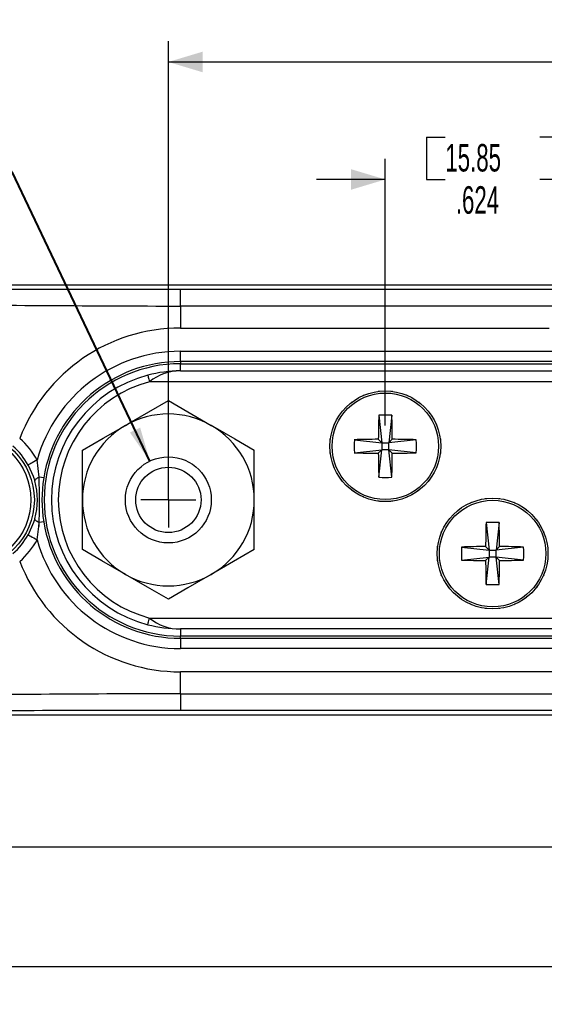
# Model space of a CAD drawing. Header units: inches. Extents: x 0.2 to 16.8, y 0.2 to 10.8.
# Drawn here: x 3.205 to 4.73, y 5.651 to 8.528 of the extents above; entities that cross this region are included whole.
import ezdxf

# ---------------------------------------------------------------- set-up
doc = ezdxf.new("R2010")
doc.units = ezdxf.units.IN
doc.header["$MEASUREMENT"] = 0
doc.styles.add('SLDTEXTSTYLE0', font='TXT', dxfattribs={"width": 0.605})
doc.dimstyles.new('SLDDIMSTYLE0', dxfattribs={"dimtxt": 0.08, "dimasz": 0.1, "dimexe": 0, "dimexo": 0.0625, "dimgap": 0.02, "dimtad": 0, "dimtih": 1, "dimtoh": 1, "dimdec": 3, "dimzin": 12, "dimdsep": 46, "dimtxsty": 'SLDTEXTSTYLE0', "dimsah": 1, "dimcen": 0.09, "dimadec": 0, "dimazin": 0, "dimtfac": 1, "dimtdec": 3, "dimtofl": 0, "dimtmove": 0, "dimatfit": 3, "dimfxl": 1, "dimtolj": 1, "dimtzin": 12, "dimarcsym": 0})
doc.dimstyles.new('SLDDIMSTYLE2', dxfattribs={"dimtxt": 0.08, "dimasz": 0.1, "dimexe": 0, "dimexo": 0.0625, "dimgap": 0.02, "dimtad": 0, "dimtih": 1, "dimtoh": 1, "dimdec": 3, "dimzin": 4, "dimdsep": 46, "dimtxsty": 'SLDTEXTSTYLE0', "dimsah": 1, "dimcen": 0.09, "dimadec": 0, "dimazin": 0, "dimtfac": 1, "dimtdec": 3, "dimtofl": 0, "dimtmove": 0, "dimatfit": 3, "dimfxl": 1, "dimtolj": 1, "dimtzin": 12, "dimarcsym": 0})
doc.dimstyles.new('SLDDIMSTYLE3', dxfattribs={"dimtxt": 0.08, "dimasz": 0.1, "dimexe": 0, "dimexo": 0.0625, "dimgap": 0.02, "dimtad": 0, "dimtih": 1, "dimtoh": 1, "dimdec": 3, "dimzin": 12, "dimdsep": 46, "dimtxsty": 'SLDTEXTSTYLE0', "dimsah": 1, "dimcen": 0.09, "dimadec": 0, "dimazin": 0, "dimtfac": 1, "dimtdec": 3, "dimtofl": 0, "dimtmove": 0, "dimatfit": 3, "dimfxl": 1, "dimtolj": 1, "dimtzin": 12, "dimarcsym": 0})
doc.dimstyles.new('SLDDIMSTYLE4', dxfattribs={"dimtxt": 0.1, "dimasz": 0.1, "dimexe": 0, "dimexo": 0.0625, "dimgap": 0.025, "dimtad": 0, "dimtih": 1, "dimtoh": 1, "dimdec": 0, "dimzin": 0, "dimdsep": 46, "dimtxsty": 'Standard', "dimsah": 1, "dimcen": 0.09, "dimadec": 0, "dimazin": 0, "dimtfac": 1, "dimtdec": 0, "dimtofl": 0, "dimtmove": 0, "dimatfit": 3, "dimfxl": 1, "dimtolj": 1, "dimtzin": 0, "dimarcsym": 0})

# ---------------------------------------------------------------- blocks, each defined once
blk = doc.blocks.new('*D8')
at = {"color": 7, "linetype": 'Continuous', "lineweight": 0}
for p, q in [((2.7342, 7.072), (2.7342, 5.7153)), ((8.6092, 7.072), (8.6092, 5.7153)), ((5.4487, 5.898), (5.4487, 5.7753)), ((5.4487, 5.898), (5.5037, 5.898)), ((5.8946, 5.898), (5.8397, 5.898)), ((5.8946, 5.898), (5.8946, 5.7753)), ((2.7342, 5.7753), (5.3496, 5.7753)), ((5.4487, 5.7753), (5.5037, 5.7753)), ((5.8946, 5.7753), (5.8397, 5.7753)), ((8.6092, 5.7753), (5.9937, 5.7753))]:
    blk.add_line(p, q, dxfattribs=at)
for points in [[(2.7342, 5.7753), (2.8342, 5.7453), (2.8342, 5.8053)], [(8.6092, 5.7753), (8.5092, 5.8053), (8.5092, 5.7453)]]:
    blk.add_solid(points, dxfattribs=at)
at = {"color": 7, "linetype": 'Continuous', "lineweight": 0, "char_height": 0.08, "attachment_point": 1, "style": 'SLDTEXTSTYLE0'}
for s, insert in [('{149.23}', (5.5037, 5.8784)), ('{5.875}', (5.5342, 5.7557))]:
    blk.add_mtext(s, dxfattribs=dict(at, insert=insert))
blk = doc.blocks.new('*D9')
at = {"color": 7, "linetype": 'Continuous', "lineweight": 0}
for p, q in [((3.0467, 7.072), (3.0467, 6.0626)), ((8.2967, 6.8846), (8.2967, 6.0626)), ((5.4487, 6.2453), (5.4487, 6.1226)), ((5.4487, 6.2453), (5.5037, 6.2453)), ((5.8946, 6.2453), (5.8397, 6.2453)), ((5.8946, 6.2453), (5.8946, 6.1226)), ((3.0467, 6.1226), (5.3496, 6.1226)), ((5.4487, 6.1226), (5.5037, 6.1226)), ((5.8946, 6.1226), (5.8397, 6.1226)), ((8.2967, 6.1226), (5.9937, 6.1226))]:
    blk.add_line(p, q, dxfattribs=at)
for points in [[(3.0467, 6.1226), (3.1467, 6.0926), (3.1467, 6.1526)], [(8.2967, 6.1226), (8.1967, 6.1526), (8.1967, 6.0926)]]:
    blk.add_solid(points, dxfattribs=at)
at = {"color": 7, "linetype": 'Continuous', "lineweight": 0, "char_height": 0.08, "attachment_point": 1, "style": 'SLDTEXTSTYLE0'}
for s, insert in [('{133.35}', (5.5037, 6.2257)), ('{5.250}', (5.5342, 6.103))]:
    blk.add_mtext(s, dxfattribs=dict(at, insert=insert))
blk = doc.blocks.new('*D10')
at = {"color": 7, "linetype": 'Continuous', "lineweight": 0}
for p, q in [((5.4487, 8.5285), (5.4487, 8.4058)), ((5.4487, 8.5285), (5.5037, 8.5285)), ((5.8946, 8.5285), (5.8397, 8.5285)), ((5.8946, 8.5285), (5.8946, 8.4058)), ((3.6367, 7.192), (3.6367, 8.4658)), ((7.7067, 7.192), (7.7067, 8.4658)), ((3.6367, 8.4058), (5.3496, 8.4058)), ((5.4487, 8.4058), (5.5037, 8.4058)), ((5.8946, 8.4058), (5.8397, 8.4058)), ((7.7067, 8.4058), (5.9937, 8.4058))]:
    blk.add_line(p, q, dxfattribs=at)
for points in [[(3.6367, 8.4058), (3.7367, 8.3758), (3.7367, 8.4358)], [(7.7067, 8.4058), (7.6067, 8.4358), (7.6067, 8.3758)]]:
    blk.add_solid(points, dxfattribs=at)
at = {"color": 7, "linetype": 'Continuous', "lineweight": 0, "char_height": 0.08, "attachment_point": 1, "style": 'SLDTEXTSTYLE0'}
for s, insert in [('{103.38}', (5.5037, 8.5089)), ('{4.070}', (5.5342, 8.3862))]:
    blk.add_mtext(s, dxfattribs=dict(at, insert=insert))
blk = doc.blocks.new('*D11')
at = {"color": 7, "linetype": 'Continuous', "lineweight": 0}
for p, q in [((4.3873, 8.1867), (4.3873, 8.064)), ((4.3873, 8.1867), (4.4422, 8.1867)), ((4.7721, 8.1867), (4.7171, 8.1867)), ((4.7721, 8.1867), (4.7721, 8.064)), ((4.2677, 7.348), (4.2677, 8.124)), ((4.8917, 7.348), (4.8917, 8.124)), ((4.2677, 8.064), (4.0677, 8.064)), ((4.3873, 8.064), (4.4422, 8.064)), ((4.7721, 8.064), (4.7171, 8.064)), ((4.8917, 8.064), (5.0917, 8.064))]:
    blk.add_line(p, q, dxfattribs=at)
for points in [[(4.2677, 8.064), (4.1677, 8.094), (4.1677, 8.034)], [(4.8917, 8.064), (4.9917, 8.034), (4.9917, 8.094)]]:
    blk.add_solid(points, dxfattribs=at)
at = {"color": 7, "linetype": 'Continuous', "lineweight": 0, "char_height": 0.08, "attachment_point": 1, "style": 'SLDTEXTSTYLE0'}
for s, insert in [('{15.85}', (4.4422, 8.1672)), ('{.624}', (4.4727, 8.0444))]:
    blk.add_mtext(s, dxfattribs=dict(at, insert=insert))
blk = doc.blocks.new('SW_CENTERMARKSYMBOL_1')
at = {"color": 7, "linetype": 'Continuous', "lineweight": 0}
for q in [(0, 0.08), (-0.08, 0), (0, -0.08), (0.08, 0)]:
    blk.add_line((0, 0), q, dxfattribs=at)

msp = doc.modelspace()

# ---------------------------------------------------------------- linework, layer by layer
at = {"color": 7, "linetype": 'Continuous', "lineweight": 15}
for p, q in [((8.4362, 7.757), (2.9072, 7.757)), ((3.6717, 7.507), (7.6717, 7.507)), ((4.2032, 7.4355), (4.206, 7.4372)), ((4.2062, 7.4368), (4.206, 7.4372)), ((4.2464, 7.448), (4.2464, 7.4476)), ((4.2464, 7.448), (4.2497, 7.448)), ((4.2856, 7.448), (4.2889, 7.448)), ((4.2889, 7.4476), (4.2889, 7.448)), ((4.3293, 7.4372), (4.3291, 7.4368)), ((4.3293, 7.4372), (4.3321, 7.4355)), ((3.6367, 7.4207), (3.7617, 7.3485)), ((4.1693, 7.416), (4.1721, 7.4176)), ((4.1693, 7.416), (4.1695, 7.4156)), ((4.3632, 7.4176), (4.366, 7.416)), ((4.3658, 7.4156), (4.366, 7.416)), ((4.1381, 7.3835), (4.1397, 7.3864)), ((4.1401, 7.3862), (4.1397, 7.3864)), ((4.2486, 7.3781), (4.2574, 7.2983)), ((4.2867, 7.3781), (4.2779, 7.2983)), ((4.3956, 7.3864), (4.3953, 7.3862)), ((4.3956, 7.3864), (4.3973, 7.3835)), ((4.1185, 7.3496), (4.1201, 7.3525)), ((4.1185, 7.3496), (4.1188, 7.3494)), ((4.4152, 7.3525), (4.4168, 7.3496)), ((4.4165, 7.3494), (4.4168, 7.3496)), ((4.1077, 7.3059), (4.1077, 7.3092)), ((4.1081, 7.3092), (4.1077, 7.3092)), ((4.1776, 7.307), (4.2574, 7.2983)), ((4.2574, 7.2983), (4.2473, 7.3084)), ((4.2574, 7.2983), (4.2779, 7.2983)), ((4.2574, 7.2983), (4.2574, 7.2778)), ((4.288, 7.3084), (4.2779, 7.2983)), ((4.3577, 7.307), (4.2779, 7.2983)), ((4.2779, 7.2778), (4.2779, 7.2983)), ((4.4277, 7.3092), (4.4273, 7.3092)), ((4.4277, 7.3092), (4.4277, 7.3059)), ((3.3867, 7.132), (3.3867, 7.2763)), ((3.8867, 7.132), (3.8867, 7.2763)), ((4.1077, 7.2668), (4.1077, 7.2701)), ((4.1077, 7.2668), (4.1081, 7.2668)), ((4.1776, 7.269), (4.2574, 7.2778)), ((4.2473, 7.2676), (4.2574, 7.2778)), ((4.2486, 7.1979), (4.2574, 7.2778)), ((4.2779, 7.2778), (4.2574, 7.2778)), ((4.2867, 7.1979), (4.2779, 7.2778)), ((4.2779, 7.2778), (4.288, 7.2676)), ((4.3577, 7.269), (4.2779, 7.2778)), ((4.4273, 7.2668), (4.4277, 7.2668)), ((4.4277, 7.2701), (4.4277, 7.2668)), ((4.1188, 7.2266), (4.1185, 7.2264)), ((4.1201, 7.2235), (4.1185, 7.2264)), ((4.4168, 7.2264), (4.4152, 7.2235)), ((4.4168, 7.2264), (4.4165, 7.2266)), ((4.1397, 7.1896), (4.1381, 7.1925)), ((4.1397, 7.1896), (4.1401, 7.1898)), ((4.3953, 7.1898), (4.3956, 7.1896)), ((4.3973, 7.1925), (4.3956, 7.1896)), ((4.1695, 7.1604), (4.1693, 7.16)), ((4.1721, 7.1584), (4.1693, 7.16)), ((4.206, 7.1388), (4.2032, 7.1405)), ((4.206, 7.1388), (4.2062, 7.1392)), ((4.3291, 7.1392), (4.3293, 7.1388)), ((4.3321, 7.1405), (4.3293, 7.1388)), ((4.366, 7.16), (4.3632, 7.1584)), ((4.366, 7.16), (4.3658, 7.1604)), ((3.3867, 6.9877), (3.3867, 7.132)), ((3.8867, 6.9877), (3.8867, 7.132)), ((4.2464, 7.1284), (4.2464, 7.128)), ((4.2497, 7.128), (4.2464, 7.128)), ((4.2889, 7.128), (4.2856, 7.128)), ((4.2889, 7.128), (4.2889, 7.1284)), ((4.5152, 7.1235), (4.518, 7.1252)), ((4.5182, 7.1248), (4.518, 7.1252)), ((4.5584, 7.136), (4.5584, 7.1356)), ((4.5584, 7.136), (4.5617, 7.136)), ((4.5976, 7.136), (4.6009, 7.136)), ((4.6009, 7.1356), (4.6009, 7.136)), ((4.6413, 7.1252), (4.6411, 7.1248)), ((4.6413, 7.1252), (4.6441, 7.1235)), ((4.4813, 7.104), (4.4841, 7.1056)), ((4.4813, 7.104), (4.4815, 7.1036)), ((4.6752, 7.1056), (4.678, 7.104)), ((4.6778, 7.1036), (4.678, 7.104)), ((4.4501, 7.0715), (4.4517, 7.0744)), ((4.4521, 7.0742), (4.4517, 7.0744)), ((4.5606, 7.0661), (4.5694, 6.9863)), ((4.5987, 7.0661), (4.5899, 6.9863)), ((4.7076, 7.0744), (4.7073, 7.0742)), ((4.7076, 7.0744), (4.7093, 7.0715)), ((4.4305, 7.0376), (4.4321, 7.0405)), ((4.4305, 7.0376), (4.4308, 7.0374)), ((4.7272, 7.0405), (4.7288, 7.0376)), ((4.7285, 7.0374), (4.7288, 7.0376)), ((4.4201, 6.9972), (4.4197, 6.9972)), ((4.4197, 6.9939), (4.4197, 6.9972)), ((4.4896, 6.995), (4.5694, 6.9863)), ((4.5694, 6.9863), (4.5593, 6.9964)), ((4.6, 6.9964), (4.5899, 6.9863)), ((4.6697, 6.995), (4.5899, 6.9863)), ((4.4896, 6.957), (4.5694, 6.9658)), ((4.5593, 6.9556), (4.5694, 6.9658)), ((4.5606, 6.8859), (4.5694, 6.9658)), ((4.5694, 6.9863), (4.5899, 6.9863)), ((4.5694, 6.9863), (4.5694, 6.9658)), ((4.5899, 6.9658), (4.5694, 6.9658)), ((4.5899, 6.9658), (4.5899, 6.9863)), ((4.5899, 6.9658), (4.6, 6.9556)), ((4.6697, 6.957), (4.5899, 6.9658)), ((4.5987, 6.8859), (4.5899, 6.9658)), ((4.4197, 6.9548), (4.4197, 6.9581)), ((4.4197, 6.9548), (4.4201, 6.9548)), ((4.4308, 6.9146), (4.4305, 6.9144)), ((4.4321, 6.9115), (4.4305, 6.9144)), ((4.7288, 6.9144), (4.7272, 6.9115)), ((4.7288, 6.9144), (4.7285, 6.9146)), ((4.4517, 6.8776), (4.4501, 6.8805)), ((4.7093, 6.8805), (4.7076, 6.8776)), ((4.4517, 6.8776), (4.4521, 6.8778)), ((4.7073, 6.8778), (4.7076, 6.8776)), ((4.4815, 6.8484), (4.4813, 6.848)), ((4.4841, 6.8464), (4.4813, 6.848)), ((4.518, 6.8268), (4.5152, 6.8285)), ((4.518, 6.8268), (4.5182, 6.8272)), ((4.6411, 6.8272), (4.6413, 6.8268)), ((4.6441, 6.8285), (4.6413, 6.8268)), ((4.678, 6.848), (4.6752, 6.8464)), ((4.678, 6.848), (4.6778, 6.8484)), ((4.5584, 6.8164), (4.5584, 6.816)), ((4.5617, 6.816), (4.5584, 6.816)), ((4.6009, 6.816), (4.5976, 6.816)), ((4.6009, 6.816), (4.6009, 6.8164)), ((7.6717, 6.757), (3.6717, 6.757)), ((2.9072, 6.507), (8.4362, 6.507))]:
    msp.add_line(p, q, dxfattribs=at)
at = {"color": 7, "linetype": 'Continuous', "lineweight": 0}
for p, q in [((3.6717, 7.6959), (3.6717, 7.7447)), ((3.6717, 7.7447), (7.6717, 7.7447)), ((3.6717, 7.6959), (3.6717, 7.632)), ((7.6717, 7.6959), (3.6717, 7.6959)), ((3.6717, 7.632), (4.7439, 7.632)), ((3.6717, 7.5344), (3.6717, 7.5644)), ((3.6717, 7.5644), (7.6717, 7.5644)), ((3.6717, 7.5344), (3.6717, 7.528)), ((7.6717, 7.5344), (3.6717, 7.5344)), ((3.6717, 7.507), (3.6717, 7.528)), ((3.6717, 7.528), (7.6717, 7.528)), ((7.7613, 7.4755), (3.5821, 7.4755)), ((3.2609, 7.198), (3.2551, 7.2481)), ((3.2743, 7.1959), (3.2609, 7.198)), ((3.2743, 7.0682), (3.2609, 7.066)), ((3.5821, 6.7885), (7.7613, 6.7885)), ((3.6717, 6.7569), (3.6717, 6.736)), ((7.6717, 6.736), (3.6717, 6.736)), ((3.6717, 6.7296), (3.6717, 6.736)), ((3.6717, 6.7296), (7.6717, 6.7296)), ((3.6717, 6.7296), (3.6717, 6.6996)), ((7.6717, 6.6996), (3.6717, 6.6996)), ((3.6717, 6.5681), (3.6717, 6.632)), ((4.7807, 6.632), (3.6717, 6.632)), ((3.6717, 6.5681), (3.6717, 6.5193)), ((3.6717, 6.5681), (7.6717, 6.5681)), ((7.6717, 6.5193), (3.6717, 6.5193))]:
    msp.add_line(p, q, dxfattribs=at)
at = {"color": 7, "linetype": 'Continuous', "lineweight": 0, "flags": 128}
for points in [[(3.577, 7.4949), (3.5771, 7.4945), (3.5774, 7.4934), (3.5779, 7.4916), (3.5785, 7.4892), (3.5792, 7.4863), (3.5801, 7.4829), (3.5811, 7.4793), (3.5821, 7.4755)], [(3.2551, 7.2481), (3.2501, 7.2453), (3.2453, 7.2426), (3.2408, 7.2401), (3.2369, 7.2379), (3.2336, 7.2361), (3.2312, 7.2347), (3.2296, 7.2338), (3.2289, 7.2335)], [(3.2289, 7.2335), (3.2437, 7.2011), (3.2481, 7.1875)], [(3.2609, 7.198), (3.2579, 7.1966), (3.2553, 7.1952), (3.2531, 7.1938), (3.2512, 7.1924), (3.2498, 7.191), (3.2487, 7.1897), (3.2482, 7.1885), (3.2481, 7.1875)], [(3.2481, 7.0765), (3.2449, 7.0663), (3.2289, 7.0305)], [(3.2609, 7.066), (3.2579, 7.0674), (3.2553, 7.0688), (3.2531, 7.0703), (3.2512, 7.0717), (3.2498, 7.073), (3.2487, 7.0743), (3.2482, 7.0755), (3.2481, 7.0765)], [(3.2551, 7.0159), (3.26, 7.0544), (3.2609, 7.066)], [(3.2289, 7.0305), (3.2296, 7.0302), (3.2312, 7.0293), (3.2336, 7.0279), (3.2369, 7.0261), (3.2408, 7.0239), (3.2453, 7.0214), (3.2501, 7.0187), (3.2551, 7.0159)], [(3.577, 6.7691), (3.5771, 6.7695), (3.5774, 6.7706), (3.5779, 6.7724), (3.5785, 6.7748), (3.5792, 6.7777), (3.5801, 6.7811), (3.5811, 6.7847), (3.5821, 6.7885)]]:
    msp.add_lwpolyline(points, dxfattribs=at)
at = {"color": 7, "linetype": 'Continuous', "lineweight": 15, "flags": 128}
for points in [[(3.5117, 7.3485), (3.5225, 7.3548), (3.5797, 7.3878), (3.6367, 7.4207)], [(3.3867, 7.2763), (3.4476, 7.3115), (3.5117, 7.3485)], [(3.7617, 7.3485), (3.7725, 7.3422), (3.8297, 7.3092), (3.8867, 7.2763)], [(3.5117, 6.9155), (3.5008, 6.9218), (3.4436, 6.9548), (3.3867, 6.9877)], [(3.8867, 6.9877), (3.8257, 6.9525), (3.7617, 6.9155)], [(3.6367, 6.8433), (3.5757, 6.8785), (3.5117, 6.9155)], [(3.7617, 6.9155), (3.7508, 6.9092), (3.6936, 6.8762), (3.6367, 6.8433)]]:
    msp.add_lwpolyline(points, dxfattribs=at)
at = {"color": 7, "linetype": 'Continuous', "lineweight": 15}
for centre, radius in [((4.2677, 7.288), 0.161), ((3.6367, 7.132), 0.125), ((3.6367, 7.132), 0.095), ((4.5797, 6.976), 0.161)]:
    msp.add_circle(centre, radius, dxfattribs=at)
at = {"color": 7, "linetype": 'Continuous', "lineweight": 0}
for centre, radius in [((4.2677, 7.288), 0.1549), ((3.0467, 7.132), 0.2003), ((3.0467, 7.132), 0.1903), ((4.5797, 6.976), 0.1549)]:
    msp.add_circle(centre, radius, dxfattribs=at)
for centre, radius, start, end in [((3.4971, 139.7832), 132.0386, 269.747935, 270.075733), ((3.8354, 88.7292), 81.0336, 269.34546, 269.884242), ((3.6717, 7.132), 0.5, 90, 159.0563), ((3.6717, 7.132), 0.4324, 90, 164.4318), ((3.6717, 7.132), 0.4024, 90, 170.8707), ((3.6717, 7.132), 0.396, 90, 270), ((3.6724, 7.3655), 0.1423, 90.2955, 129.401), ((3.6717, 7.132), 0.355, 104.621, 255.379), ((3.0467, 7.132), 0.2386, 29.1079, 48.516), ((3.0467, 7.132), 0.2086, 29.1079, 48.516), ((1.4777, 7.1264), 1.7846, 357.7013, 2.2987), ((3.0535, 7.132), 0.2023, 344.0875, 15.9125), ((3.6717, 7.132), 0.4024, 189.1293, 270), ((3.0467, 7.132), 0.2086, 311.484, 330.8921), ((3.0467, 7.132), 0.2386, 311.484, 330.8921), ((3.6717, 7.132), 0.4324, 195.5682, 270), ((3.6717, 7.132), 0.5, 200.9437, 270), ((3.6722, 6.8976), 0.1415, 230.4361, 269.7872), ((3.8913, -80.745), 87.3136, 90.144129, 90.64416), ((3.5626, -161.997), 168.5163, 89.962932, 90.219773)]:
    msp.add_arc(centre, radius, start, end, dxfattribs=at)
at = {"color": 7, "linetype": 'Continuous', "lineweight": 15}
for centre, radius, start, end in [((3.6717, 7.132), 0.375, 104.621, 255.379), ((3.6717, 7.132), 0.375, 90.0004, 104.6205), ((3.6367, 7.132), 0.25, 60, 120), ((7.0199, 7.2904), 2.7726, 178.1838, 179.6279), ((4.2677, 6.9819), 0.3966, 87.2505, 92.7495), ((1.5155, 7.2904), 2.7726, 0.3721, 1.8162), ((3.6367, 7.132), 0.25, 120, 180), ((3.6367, 7.132), 0.25, 0, 60), ((4.5737, 7.288), 0.3965, 177.25, 182.75), ((4.2653, 4.5363), 2.7721, 90.372, 91.8135), ((4.27, 4.5363), 2.7721, 88.1865, 89.628), ((3.9617, 7.288), 0.3965, 357.25, 2.75), ((4.2653, 10.0397), 2.7721, 268.1865, 269.628), ((7.0199, 7.2856), 2.7726, 180.3721, 181.8162), ((1.5155, 7.2856), 2.7726, 358.1838, 359.6279), ((4.27, 10.0397), 2.7721, 270.372, 271.8135), ((3.6628, 7.132), 0.3937, 170.6641, 189.3359), ((4.2677, 7.5941), 0.3966, 267.2505, 272.7495), ((3.6367, 7.132), 0.25, 180, 240), ((3.6367, 7.132), 0.25, 300, 0), ((7.3319, 6.9784), 2.7726, 178.1839, 179.628), ((4.5797, 6.6699), 0.3966, 87.2505, 92.7495), ((1.8283, 6.9784), 2.7718, 0.3719, 1.8163), ((4.8858, 6.976), 0.3967, 177.2507, 182.7493), ((4.5773, 4.2243), 2.7721, 90.372, 91.8135), ((4.582, 4.2243), 2.7721, 88.1865, 89.628), ((4.2737, 6.976), 0.3965, 357.25, 2.75), ((4.5773, 9.7277), 2.7721, 268.1865, 269.628), ((7.3319, 6.9736), 2.7726, 180.372, 181.8161), ((1.8282, 6.9736), 2.7718, 358.1837, 359.6281), ((4.582, 9.7277), 2.7721, 270.372, 271.8135), ((3.6367, 7.132), 0.25, 240, 300), ((4.5797, 7.2821), 0.3966, 267.2505, 272.7495), ((3.6717, 7.132), 0.375, 255.3791, 270)]:
    msp.add_arc(centre, radius, start, end, dxfattribs=at)

# ---------------------------------------------------------------- block references
at = {"color": 7, "linetype": 'Continuous', "lineweight": 0}
msp.add_blockref('SW_CENTERMARKSYMBOL_1', (3.6367, 7.132), dxfattribs=at)

# ---------------------------------------------------------------- dimensions: what is measured, and where the dimension line sits
for base, p1, p2, dimstyle, picture, middle in [((7.7067, 8.4058), (3.6367, 7.132), (7.7067, 7.132), 'SLDDIMSTYLE2', '*D10', (5.6717, 8.4058)), ((4.8917, 8.064), (4.2677, 7.288), (4.8917, 7.288), 'SLDDIMSTYLE3', '*D11', (4.5797, 8.064)), ((2.7342, 5.7753), (8.6092, 7.132), (2.7342, 7.132), 'SLDDIMSTYLE0', '*D8', (5.6717, 5.7753)), ((8.2967, 6.1226), (3.0467, 7.132), (8.2967, 6.9446), 'SLDDIMSTYLE2', '*D9', (5.6717, 6.1226))]:
    dim = msp.add_linear_dim(base=base, p1=p1, p2=p2, dimstyle=dimstyle, override={"dimtxt": 0.08, "dimasz": 0.1, "dimexe": 0.06, "dimexo": 0.06, "dimgap": 0.06, "dimzin": 12, "dimtzin": 12}, dxfattribs=at)
    dim.commit()
    dim.dimension.update_dxf_attribs({"geometry": picture, "text_midpoint": middle, "dimtype": 160})

# ---------------------------------------------------------------- leaders
msp.add_leader([(3.5829, 7.2448), (3.1828, 8.0866), (3.0828, 8.0866)], dimstyle='SLDDIMSTYLE4', dxfattribs=at)

doc.saveas('drawing.dxf')
